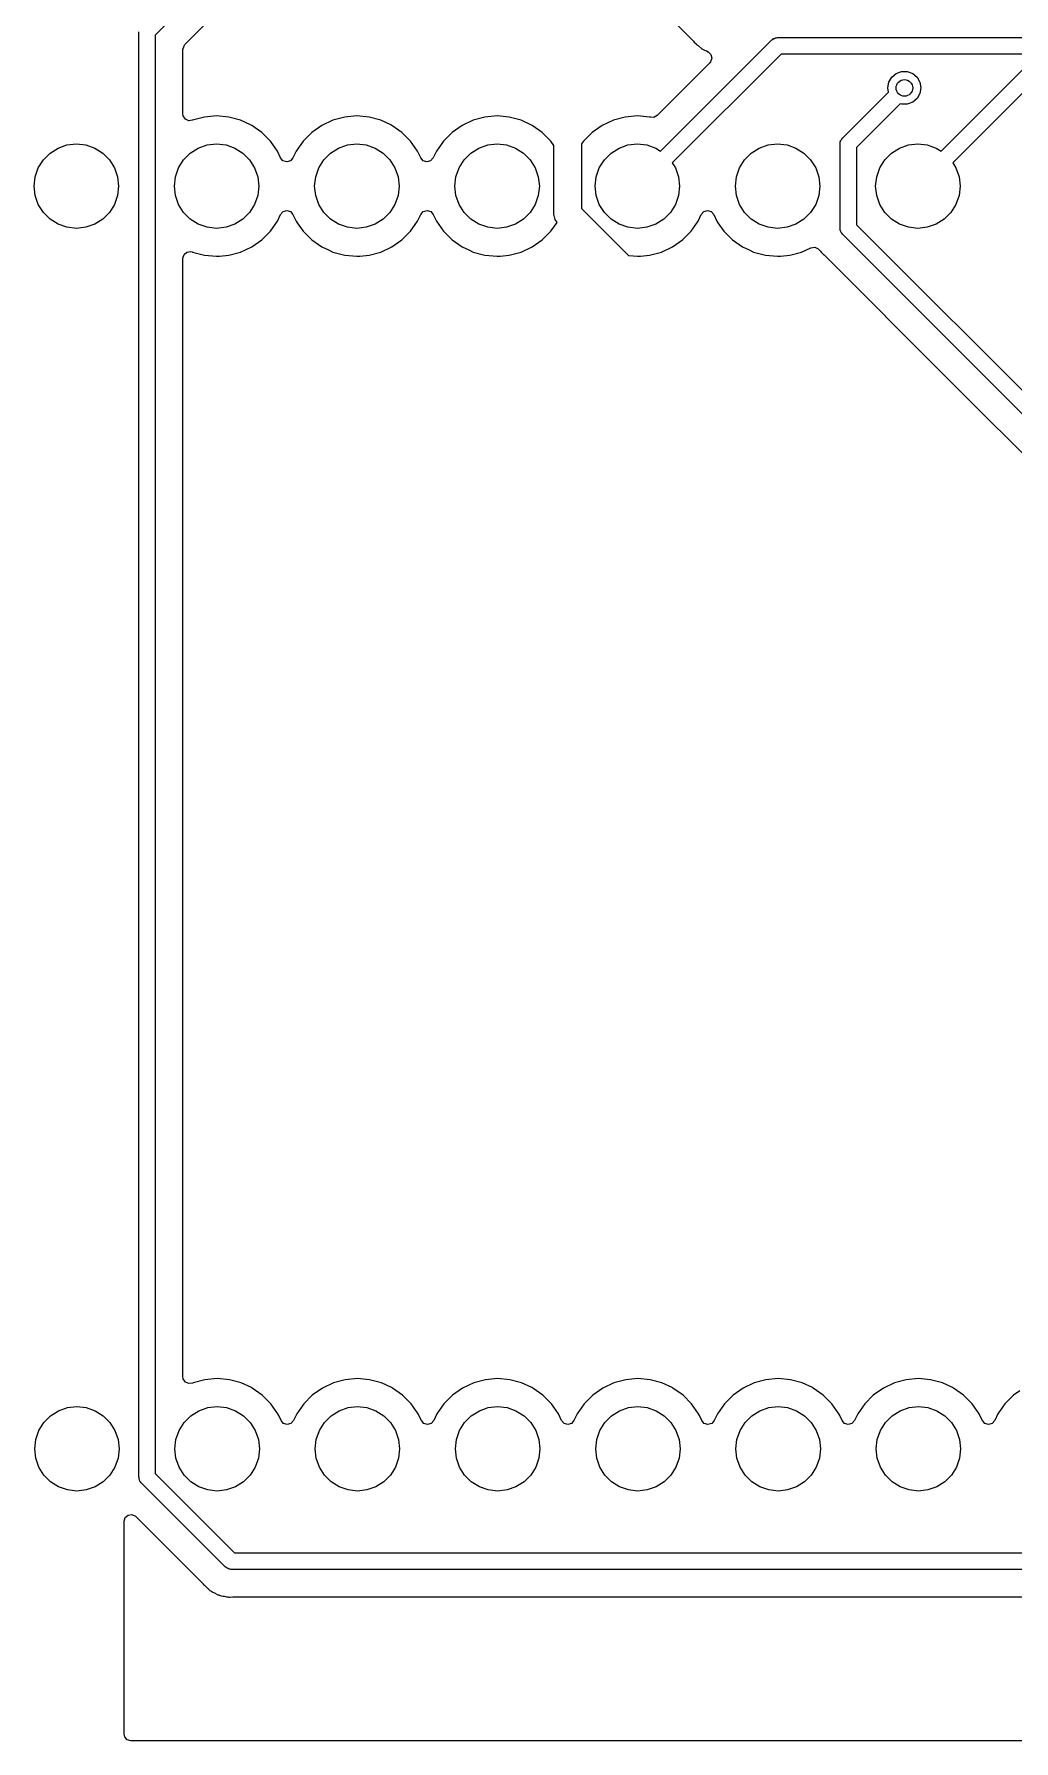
# Model space of a CAD drawing. Extents: x 3.96 to 7.44, y -5.28 to -1.66.
# Drawn here: x 4.139 to 4.838, y -5.278 to -4.062 of the extents above; entities that cross this region are included whole.
import ezdxf

# ---------------------------------------------------------------- set-up
doc = ezdxf.new("R2010")
doc.units = 0
doc.header["$MEASUREMENT"] = 0
doc.layers.add('BLACK', color=7, linetype='CONTINUOUS')

msp = doc.modelspace()

# ---------------------------------------------------------------- linework, layer by layer
at = {"layer": 'BLACK', "linetype": 'CONTINUOUS'}
for p, q in [((4.47705, -3.8113), (4.22591, -4.06245)), ((4.24704, -4.06918), (4.48387, -3.83235)), ((4.58941, -4.04651), (4.60911, -4.06621)), ((4.21409, -5.09), (4.21409, -4.06)), ((4.22591, -4.06245), (4.22591, -5.08755)), ((4.24561, -4.07263), (4.24639, -4.06999)), ((4.24561, -4.11855), (4.24561, -4.07263)), ((4.24639, -4.06999), (4.24704, -4.06918)), ((4.58618, -4.14507), (4.66543, -4.06582)), ((4.60911, -4.06621), (4.60957, -4.06674)), ((4.60957, -4.06674), (4.61013, -4.0675)), ((4.61013, -4.0675), (4.61171, -4.06882)), ((4.61171, -4.06882), (4.61187, -4.06897)), ((4.61187, -4.06897), (4.6121, -4.0692)), ((4.6121, -4.0692), (4.6121, -4.0692)), ((4.6121, -4.0692), (4.61295, -4.06988)), ((4.61295, -4.06988), (4.61311, -4.07)), ((4.61311, -4.07), (4.61542, -4.07194)), ((4.61542, -4.07194), (4.61542, -4.07194)), ((4.61542, -4.07194), (4.61566, -4.0721)), ((4.61566, -4.0721), (4.61566, -4.0721)), ((4.61566, -4.0721), (4.61591, -4.07226)), ((4.61591, -4.07226), (4.61591, -4.07226)), ((4.61591, -4.07226), (4.61615, -4.07241)), ((4.61615, -4.07241), (4.61615, -4.07241)), ((4.61615, -4.07241), (4.61752, -4.07304)), ((4.61752, -4.07304), (4.6189, -4.07368)), ((4.6189, -4.07368), (4.62005, -4.07426)), ((4.62005, -4.07426), (4.62206, -4.07614)), ((4.66543, -4.06582), (4.6661, -4.06544)), ((4.6661, -4.06544), (4.66665, -4.06489)), ((4.66665, -4.06489), (4.6674, -4.06468)), ((4.6674, -4.06468), (4.66808, -4.0643)), ((4.66808, -4.0643), (4.66886, -4.0643)), ((4.66886, -4.0643), (4.66961, -4.06409)), ((4.66961, -4.06409), (6.05, -4.06409)), ((4.62131, -4.08208), (4.58371, -4.11967)), ((4.67205, -4.07591), (4.59454, -4.15342)), ((4.62186, -4.08142), (4.62131, -4.08208)), ((4.62274, -4.07881), (4.62186, -4.08142)), ((4.62206, -4.07614), (4.62274, -4.07881)), ((6.04755, -4.07591), (4.67205, -4.07591)), ((4.78618, -4.14507), (4.84543, -4.08582)), ((4.74819, -4.1), (4.7489, -4.09596)), ((4.7489, -4.09596), (4.75095, -4.09241)), ((4.75095, -4.09241), (4.75409, -4.08977)), ((4.75409, -4.08977), (4.75795, -4.08837)), ((4.75795, -4.08837), (4.76205, -4.08837)), ((4.76205, -4.08837), (4.76591, -4.08977)), ((4.76591, -4.08977), (4.76905, -4.09241)), ((4.76905, -4.09241), (4.7711, -4.09596)), ((4.7711, -4.09596), (4.77181, -4.1)), ((4.85205, -4.09591), (4.79454, -4.15342)), ((4.71582, -4.13582), (4.74871, -4.10294)), ((4.75705, -4.1113), (4.72591, -4.14245)), ((4.74871, -4.10294), (4.74819, -4.1)), ((4.75795, -4.11163), (4.75705, -4.1113)), ((4.76205, -4.11163), (4.75795, -4.11163)), ((4.76591, -4.11023), (4.76205, -4.11163)), ((4.76905, -4.10759), (4.76591, -4.11023)), ((4.7711, -4.10404), (4.76905, -4.10759)), ((4.77181, -4.1), (4.7711, -4.10404)), ((4.24582, -4.11997), (4.24561, -4.11855)), ((4.24732, -4.12227), (4.24582, -4.11997)), ((4.24984, -4.12339), (4.24732, -4.12227)), ((4.25228, -4.12302), (4.24984, -4.12339)), ((4.2523, -4.12308), (4.25228, -4.12302)), ((4.2525, -4.123), (4.2523, -4.12308)), ((4.26092, -4.12075), (4.2525, -4.123)), ((4.26961, -4.11999), (4.26092, -4.12075)), ((4.26092, -4.12075), (4.26092, -4.12075)), ((4.27829, -4.12075), (4.26961, -4.11999)), ((4.26961, -4.11999), (4.26961, -4.11999)), ((4.28671, -4.123), (4.27829, -4.12075)), ((4.27829, -4.12075), (4.27829, -4.12075)), ((4.29376, -4.12629), (4.28671, -4.123)), ((4.28671, -4.123), (4.28671, -4.123)), ((4.3525, -4.123), (4.3446, -4.12669)), ((4.36092, -4.12075), (4.3525, -4.123)), ((4.3525, -4.123), (4.3525, -4.123)), ((4.36961, -4.11999), (4.36092, -4.12075)), ((4.36092, -4.12075), (4.36092, -4.12075)), ((4.37829, -4.12075), (4.36961, -4.11999)), ((4.36961, -4.11999), (4.36961, -4.11999)), ((4.38671, -4.123), (4.37829, -4.12075)), ((4.37829, -4.12075), (4.37829, -4.12075)), ((4.39376, -4.12629), (4.38671, -4.123)), ((4.38671, -4.123), (4.38671, -4.123)), ((4.4525, -4.123), (4.4446, -4.12669)), ((4.46092, -4.12075), (4.4525, -4.123)), ((4.4525, -4.123), (4.4525, -4.123)), ((4.46961, -4.11999), (4.46092, -4.12075)), ((4.46092, -4.12075), (4.46092, -4.12075)), ((4.47829, -4.12075), (4.46961, -4.11999)), ((4.46961, -4.11999), (4.46961, -4.11999)), ((4.48671, -4.123), (4.47829, -4.12075)), ((4.47829, -4.12075), (4.47829, -4.12075)), ((4.49376, -4.12629), (4.48671, -4.123)), ((4.48671, -4.123), (4.48671, -4.123)), ((4.5525, -4.123), (4.5446, -4.12669)), ((4.56092, -4.12075), (4.5525, -4.123)), ((4.5525, -4.123), (4.5525, -4.123)), ((4.56961, -4.11999), (4.56092, -4.12075)), ((4.56092, -4.12075), (4.56092, -4.12075)), ((4.57829, -4.12075), (4.56961, -4.11999)), ((4.56961, -4.11999), (4.56961, -4.11999)), ((4.579, -4.12094), (4.57829, -4.12075)), ((4.57829, -4.12075), (4.57829, -4.12075)), ((4.5813, -4.12099), (4.579, -4.12094)), ((4.58371, -4.11967), (4.5813, -4.12099)), ((4.29461, -4.12669), (4.29376, -4.12629)), ((4.30175, -4.13169), (4.29461, -4.12669)), ((4.30792, -4.13785), (4.30175, -4.13169)), ((4.33746, -4.13169), (4.33129, -4.13785)), ((4.3446, -4.12669), (4.33746, -4.13169)), ((4.3446, -4.12669), (4.3446, -4.12669)), ((4.39461, -4.12669), (4.39376, -4.12629)), ((4.40175, -4.13169), (4.39461, -4.12669)), ((4.40792, -4.13785), (4.40175, -4.13169)), ((4.43746, -4.13169), (4.43129, -4.13785)), ((4.4446, -4.12669), (4.43746, -4.13169)), ((4.4446, -4.12669), (4.4446, -4.12669)), ((4.49461, -4.12669), (4.49376, -4.12629)), ((4.50175, -4.13169), (4.49461, -4.12669)), ((4.50792, -4.13785), (4.50175, -4.13169)), ((4.53746, -4.13169), (4.53129, -4.13785)), ((4.5446, -4.12669), (4.53746, -4.13169)), ((4.5446, -4.12669), (4.5446, -4.12669)), ((4.71544, -4.1365), (4.71582, -4.13582)), ((4.14606, -4.15122), (4.15083, -4.14645)), ((4.15083, -4.14645), (4.15654, -4.14286)), ((4.15654, -4.14286), (4.1629, -4.14064)), ((4.1629, -4.14064), (4.16961, -4.13988)), ((4.16961, -4.13988), (4.17631, -4.14064)), ((4.17631, -4.14064), (4.18267, -4.14286)), ((4.18267, -4.14286), (4.18838, -4.14645)), ((4.18838, -4.14645), (4.19315, -4.15122)), ((4.24606, -4.15122), (4.25083, -4.14645)), ((4.25083, -4.14645), (4.25654, -4.14286)), ((4.25654, -4.14286), (4.2629, -4.14064)), ((4.2629, -4.14064), (4.26961, -4.13988)), ((4.26961, -4.13988), (4.27631, -4.14064)), ((4.27631, -4.14064), (4.28267, -4.14286)), ((4.28267, -4.14286), (4.28838, -4.14645)), ((4.28838, -4.14645), (4.29315, -4.15122)), ((4.31292, -4.14499), (4.30792, -4.13785)), ((4.31518, -4.14985), (4.31292, -4.14499)), ((4.32629, -4.14499), (4.32403, -4.14985)), ((4.33129, -4.13785), (4.32629, -4.14499)), ((4.34606, -4.15122), (4.35083, -4.14645)), ((4.35083, -4.14645), (4.35654, -4.14286)), ((4.35654, -4.14286), (4.3629, -4.14064)), ((4.3629, -4.14064), (4.36961, -4.13988)), ((4.36961, -4.13988), (4.37631, -4.14064)), ((4.37631, -4.14064), (4.38267, -4.14286)), ((4.38267, -4.14286), (4.38838, -4.14645)), ((4.38838, -4.14645), (4.39315, -4.15122)), ((4.41292, -4.14499), (4.40792, -4.13785)), ((4.41406, -4.14743), (4.41292, -4.14499)), ((4.41518, -4.14985), (4.41406, -4.14743)), ((4.42629, -4.14499), (4.42403, -4.14985)), ((4.43129, -4.13785), (4.42629, -4.14499)), ((4.42629, -4.14499), (4.42629, -4.14499)), ((4.44606, -4.15122), (4.45083, -4.14645)), ((4.45083, -4.14645), (4.45654, -4.14286)), ((4.45654, -4.14286), (4.4629, -4.14064)), ((4.4629, -4.14064), (4.46961, -4.13988)), ((4.46961, -4.13988), (4.47631, -4.14064)), ((4.47631, -4.14064), (4.48267, -4.14286)), ((4.48267, -4.14286), (4.48838, -4.14645)), ((4.48838, -4.14645), (4.49315, -4.15122)), ((4.51016, -4.14105), (4.50792, -4.13785)), ((4.51016, -4.19), (4.51016, -4.14105)), ((4.53129, -4.13785), (4.52984, -4.13993)), ((4.52984, -4.13993), (4.52984, -4.18592)), ((4.54606, -4.15122), (4.55083, -4.14645)), ((4.55083, -4.14645), (4.55654, -4.14286)), ((4.55654, -4.14286), (4.5629, -4.14064)), ((4.5629, -4.14064), (4.56961, -4.13988)), ((4.56961, -4.13988), (4.57631, -4.14064)), ((4.57631, -4.14064), (4.58267, -4.14286)), ((4.58267, -4.14286), (4.58618, -4.14507)), ((4.64606, -4.15122), (4.65083, -4.14645)), ((4.65083, -4.14645), (4.65654, -4.14286)), ((4.65654, -4.14286), (4.6629, -4.14064)), ((4.6629, -4.14064), (4.66961, -4.13988)), ((4.66961, -4.13988), (4.67631, -4.14064)), ((4.67631, -4.14064), (4.68267, -4.14286)), ((4.68267, -4.14286), (4.68838, -4.14645)), ((4.68838, -4.14645), (4.69315, -4.15122)), ((4.71409, -4.14), (4.7143, -4.13925)), ((4.71409, -4.2), (4.71409, -4.14)), ((4.7143, -4.13847), (4.71468, -4.1378)), ((4.7143, -4.13925), (4.7143, -4.13847)), ((4.71468, -4.1378), (4.71489, -4.13705)), ((4.71489, -4.13705), (4.71544, -4.1365)), ((4.72591, -4.14245), (4.72591, -4.19755)), ((4.74606, -4.15122), (4.75083, -4.14645)), ((4.75083, -4.14645), (4.75654, -4.14286)), ((4.75654, -4.14286), (4.7629, -4.14064)), ((4.7629, -4.14064), (4.76961, -4.13988)), ((4.76961, -4.13988), (4.77631, -4.14064)), ((4.77631, -4.14064), (4.78267, -4.14286)), ((4.78267, -4.14286), (4.78618, -4.14507)), ((4.14024, -4.1633), (4.14247, -4.15693)), ((4.14247, -4.15693), (4.14606, -4.15122)), ((4.19315, -4.15122), (4.19674, -4.15693)), ((4.19674, -4.15693), (4.19897, -4.1633)), ((4.24024, -4.1633), (4.24247, -4.15693)), ((4.24247, -4.15693), (4.24606, -4.15122)), ((4.29315, -4.15122), (4.29674, -4.15693)), ((4.29674, -4.15693), (4.29897, -4.1633)), ((4.31693, -4.15187), (4.31518, -4.14985)), ((4.31957, -4.15266), (4.31693, -4.15187)), ((4.32221, -4.15191), (4.31957, -4.15266)), ((4.32403, -4.14985), (4.32221, -4.15191)), ((4.34024, -4.1633), (4.34247, -4.15693)), ((4.34247, -4.15693), (4.34606, -4.15122)), ((4.39315, -4.15122), (4.39674, -4.15693)), ((4.39674, -4.15693), (4.39897, -4.1633)), ((4.41693, -4.15187), (4.41518, -4.14985)), ((4.41957, -4.15266), (4.41693, -4.15187)), ((4.42221, -4.15191), (4.41957, -4.15266)), ((4.42403, -4.14985), (4.42221, -4.15191)), ((4.44024, -4.1633), (4.44247, -4.15693)), ((4.44247, -4.15693), (4.44606, -4.15122)), ((4.49315, -4.15122), (4.49674, -4.15693)), ((4.49674, -4.15693), (4.49897, -4.1633)), ((4.54024, -4.1633), (4.54247, -4.15693)), ((4.54247, -4.15693), (4.54606, -4.15122)), ((4.59454, -4.15342), (4.59674, -4.15693)), ((4.59674, -4.15693), (4.59897, -4.1633)), ((4.64024, -4.1633), (4.64247, -4.15693)), ((4.64247, -4.15693), (4.64606, -4.15122)), ((4.69315, -4.15122), (4.69674, -4.15693)), ((4.69674, -4.15693), (4.69897, -4.1633)), ((4.74024, -4.1633), (4.74247, -4.15693)), ((4.74247, -4.15693), (4.74606, -4.15122)), ((4.79454, -4.15342), (4.79674, -4.15693)), ((4.79674, -4.15693), (4.79897, -4.1633)), ((4.13949, -4.17), (4.14024, -4.1633)), ((4.14024, -4.1767), (4.13949, -4.17)), ((4.19897, -4.1633), (4.19972, -4.17)), ((4.19972, -4.17), (4.19897, -4.1767)), ((4.23949, -4.17), (4.24024, -4.1633)), ((4.24024, -4.1767), (4.23949, -4.17)), ((4.29897, -4.1633), (4.29972, -4.17)), ((4.29972, -4.17), (4.29897, -4.1767)), ((4.33949, -4.17), (4.34024, -4.1633)), ((4.34024, -4.1767), (4.33949, -4.17)), ((4.39897, -4.1633), (4.39972, -4.17)), ((4.39972, -4.17), (4.39897, -4.1767)), ((4.43949, -4.17), (4.44024, -4.1633)), ((4.44024, -4.1767), (4.43949, -4.17)), ((4.49897, -4.1633), (4.49972, -4.17)), ((4.49972, -4.17), (4.49897, -4.1767)), ((4.53949, -4.17), (4.54024, -4.1633)), ((4.54024, -4.1767), (4.53949, -4.17)), ((4.59897, -4.1633), (4.59972, -4.17)), ((4.59972, -4.17), (4.59897, -4.1767)), ((4.63949, -4.17), (4.64024, -4.1633)), ((4.64024, -4.1767), (4.63949, -4.17)), ((4.69897, -4.1633), (4.69972, -4.17)), ((4.69972, -4.17), (4.69897, -4.1767)), ((4.73949, -4.17), (4.74024, -4.1633)), ((4.74024, -4.1767), (4.73949, -4.17)), ((4.79897, -4.1633), (4.79972, -4.17)), ((4.79972, -4.17), (4.79897, -4.1767)), ((4.14247, -4.18307), (4.14024, -4.1767)), ((4.14606, -4.18878), (4.14247, -4.18307)), ((4.19674, -4.18307), (4.19315, -4.18878)), ((4.19897, -4.1767), (4.19674, -4.18307)), ((4.24247, -4.18307), (4.24024, -4.1767)), ((4.24606, -4.18878), (4.24247, -4.18307)), ((4.29674, -4.18307), (4.29315, -4.18878)), ((4.29897, -4.1767), (4.29674, -4.18307)), ((4.34247, -4.18307), (4.34024, -4.1767)), ((4.34606, -4.18878), (4.34247, -4.18307)), ((4.39674, -4.18307), (4.39315, -4.18878)), ((4.39897, -4.1767), (4.39674, -4.18307)), ((4.44247, -4.18307), (4.44024, -4.1767)), ((4.44606, -4.18878), (4.44247, -4.18307)), ((4.49674, -4.18307), (4.49315, -4.18878)), ((4.49897, -4.1767), (4.49674, -4.18307)), ((4.54247, -4.18307), (4.54024, -4.1767)), ((4.54606, -4.18878), (4.54247, -4.18307)), ((4.59674, -4.18307), (4.59315, -4.18878)), ((4.59897, -4.1767), (4.59674, -4.18307)), ((4.64247, -4.18307), (4.64024, -4.1767)), ((4.64606, -4.18878), (4.64247, -4.18307)), ((4.69674, -4.18307), (4.69315, -4.18878)), ((4.69897, -4.1767), (4.69674, -4.18307)), ((4.74247, -4.18307), (4.74024, -4.1767)), ((4.74606, -4.18878), (4.74247, -4.18307)), ((4.79674, -4.18307), (4.79315, -4.18878)), ((4.79897, -4.1767), (4.79674, -4.18307)), ((4.15083, -4.19355), (4.14606, -4.18878)), ((4.15654, -4.19714), (4.15083, -4.19355)), ((4.18838, -4.19355), (4.18267, -4.19714)), ((4.19315, -4.18878), (4.18838, -4.19355)), ((4.25083, -4.19355), (4.24606, -4.18878)), ((4.25654, -4.19714), (4.25083, -4.19355)), ((4.28838, -4.19355), (4.28267, -4.19714)), ((4.29315, -4.18878), (4.28838, -4.19355)), ((4.30792, -4.20215), (4.31292, -4.19501)), ((4.31292, -4.19501), (4.31518, -4.19015)), ((4.31518, -4.19015), (4.317, -4.18809)), ((4.317, -4.18809), (4.31964, -4.18734)), ((4.31964, -4.18734), (4.32228, -4.18813)), ((4.32228, -4.18813), (4.32403, -4.19015)), ((4.32403, -4.19015), (4.32629, -4.19501)), ((4.32629, -4.19501), (4.32709, -4.19614)), ((4.32709, -4.19614), (4.33129, -4.20215)), ((4.35083, -4.19355), (4.34606, -4.18878)), ((4.35654, -4.19714), (4.35083, -4.19355)), ((4.38838, -4.19355), (4.38267, -4.19714)), ((4.39315, -4.18878), (4.38838, -4.19355)), ((4.40792, -4.20215), (4.41292, -4.19501)), ((4.41292, -4.19501), (4.41518, -4.19015)), ((4.41518, -4.19015), (4.417, -4.18809)), ((4.417, -4.18809), (4.41965, -4.18734)), ((4.41965, -4.18734), (4.42228, -4.18813)), ((4.42228, -4.18813), (4.42403, -4.19015)), ((4.42403, -4.19015), (4.42629, -4.19501)), ((4.42629, -4.19501), (4.43129, -4.20215)), ((4.45083, -4.19355), (4.44606, -4.18878)), ((4.45654, -4.19714), (4.45083, -4.19355)), ((4.48838, -4.19355), (4.48267, -4.19714)), ((4.49315, -4.18878), (4.48838, -4.19355)), ((4.50792, -4.20215), (4.51231, -4.19587)), ((4.51091, -4.19377), (4.51016, -4.19)), ((4.51016, -4.19), (4.51016, -4.19)), ((4.51231, -4.19587), (4.51091, -4.19377)), ((4.52984, -4.18592), (4.56339, -4.21947)), ((4.55083, -4.19355), (4.54606, -4.18878)), ((4.55654, -4.19714), (4.55083, -4.19355)), ((4.58838, -4.19355), (4.58267, -4.19714)), ((4.59315, -4.18878), (4.58838, -4.19355)), ((4.60792, -4.20215), (4.61292, -4.19501)), ((4.61292, -4.19501), (4.61518, -4.19015)), ((4.61518, -4.19015), (4.617, -4.18809)), ((4.617, -4.18809), (4.61964, -4.18734)), ((4.61964, -4.18734), (4.62228, -4.18813)), ((4.62228, -4.18813), (4.62403, -4.19015)), ((4.62403, -4.19015), (4.62629, -4.19501)), ((4.62629, -4.19501), (4.62709, -4.19614)), ((4.62709, -4.19614), (4.63129, -4.20215)), ((4.65083, -4.19355), (4.64606, -4.18878)), ((4.65654, -4.19714), (4.65083, -4.19355)), ((4.68838, -4.19355), (4.68267, -4.19714)), ((4.69315, -4.18878), (4.68838, -4.19355)), ((4.75083, -4.19355), (4.74606, -4.18878)), ((4.75654, -4.19714), (4.75083, -4.19355)), ((4.78838, -4.19355), (4.78267, -4.19714)), ((4.79315, -4.18878), (4.78838, -4.19355)), ((4.1629, -4.19936), (4.15654, -4.19714)), ((4.16961, -4.20012), (4.1629, -4.19936)), ((4.17631, -4.19936), (4.16961, -4.20012)), ((4.18267, -4.19714), (4.17631, -4.19936)), ((4.2629, -4.19936), (4.25654, -4.19714)), ((4.26961, -4.20012), (4.2629, -4.19936)), ((4.27631, -4.19936), (4.26961, -4.20012)), ((4.28267, -4.19714), (4.27631, -4.19936)), ((4.29461, -4.21331), (4.30175, -4.20831)), ((4.30175, -4.20831), (4.30792, -4.20215)), ((4.33129, -4.20215), (4.33746, -4.20831)), ((4.33746, -4.20831), (4.3446, -4.21331)), ((4.3629, -4.19936), (4.35654, -4.19714)), ((4.36961, -4.20012), (4.3629, -4.19936)), ((4.37631, -4.19936), (4.36961, -4.20012)), ((4.38267, -4.19714), (4.37631, -4.19936)), ((4.39461, -4.21331), (4.40175, -4.20831)), ((4.40175, -4.20831), (4.40792, -4.20215)), ((4.43129, -4.20215), (4.43746, -4.20831)), ((4.43746, -4.20831), (4.4446, -4.21331)), ((4.4629, -4.19936), (4.45654, -4.19714)), ((4.46961, -4.20012), (4.4629, -4.19936)), ((4.47631, -4.19936), (4.46961, -4.20012)), ((4.48267, -4.19714), (4.47631, -4.19936)), ((4.49461, -4.21331), (4.50175, -4.20831)), ((4.50175, -4.20831), (4.50792, -4.20215)), ((4.5629, -4.19936), (4.55654, -4.19714)), ((4.56961, -4.20012), (4.5629, -4.19936)), ((4.57631, -4.19936), (4.56961, -4.20012)), ((4.58267, -4.19714), (4.57631, -4.19936)), ((4.59461, -4.21331), (4.60175, -4.20831)), ((4.60175, -4.20831), (4.60792, -4.20215)), ((4.63129, -4.20215), (4.63746, -4.20831)), ((4.63746, -4.20831), (4.6446, -4.21331)), ((4.6629, -4.19936), (4.65654, -4.19714)), ((4.66961, -4.20012), (4.6629, -4.19936)), ((4.67631, -4.19936), (4.66961, -4.20012)), ((4.68267, -4.19714), (4.67631, -4.19936)), ((4.7143, -4.20075), (4.71409, -4.2)), ((4.7143, -4.20153), (4.7143, -4.20075)), ((4.71468, -4.2022), (4.7143, -4.20153)), ((4.71489, -4.20295), (4.71468, -4.2022)), ((4.71544, -4.2035), (4.71489, -4.20295)), ((4.71582, -4.20418), (4.71544, -4.2035)), ((4.89378, -4.38213), (4.71582, -4.20418)), ((4.72591, -4.19755), (4.9004, -4.37205)), ((4.7629, -4.19936), (4.75654, -4.19714)), ((4.76961, -4.20012), (4.7629, -4.19936)), ((4.77631, -4.19936), (4.76961, -4.20012)), ((4.78267, -4.19714), (4.77631, -4.19936)), ((4.24561, -4.22145), (4.24639, -4.21881)), ((4.24639, -4.21881), (4.24846, -4.21701)), ((4.24846, -4.21701), (4.25119, -4.21661)), ((4.25119, -4.21661), (4.25229, -4.21694)), ((4.25229, -4.21694), (4.2523, -4.21692)), ((4.2523, -4.21692), (4.2525, -4.217)), ((4.2525, -4.217), (4.2525, -4.217)), ((4.2525, -4.217), (4.2525, -4.217)), ((4.2525, -4.217), (4.26092, -4.21925)), ((4.26092, -4.21925), (4.26672, -4.21976)), ((4.26672, -4.21976), (4.26961, -4.22001)), ((4.26961, -4.22001), (4.27178, -4.21982)), ((4.26961, -4.22001), (4.26961, -4.22001)), ((4.26961, -4.22001), (4.26961, -4.22001)), ((4.27178, -4.21982), (4.27829, -4.21925)), ((4.27829, -4.21925), (4.28671, -4.217)), ((4.28671, -4.217), (4.29461, -4.21331)), ((4.3446, -4.21331), (4.34935, -4.21553)), ((4.34935, -4.21553), (4.3525, -4.217)), ((4.3525, -4.217), (4.3525, -4.217)), ((4.3525, -4.217), (4.3525, -4.217)), ((4.3525, -4.217), (4.36092, -4.21925)), ((4.36092, -4.21925), (4.36672, -4.21976)), ((4.36672, -4.21976), (4.36961, -4.22001)), ((4.36961, -4.22001), (4.37178, -4.21982)), ((4.36961, -4.22001), (4.36961, -4.22001)), ((4.36961, -4.22001), (4.36961, -4.22001)), ((4.37178, -4.21982), (4.37829, -4.21925)), ((4.37829, -4.21925), (4.38671, -4.217)), ((4.38671, -4.217), (4.39461, -4.21331)), ((4.4446, -4.21331), (4.44935, -4.21553)), ((4.44935, -4.21553), (4.4525, -4.217)), ((4.4525, -4.217), (4.4525, -4.217)), ((4.4525, -4.217), (4.4525, -4.217)), ((4.4525, -4.217), (4.46092, -4.21925)), ((4.46092, -4.21925), (4.46672, -4.21976)), ((4.46672, -4.21976), (4.46961, -4.22001)), ((4.46961, -4.22001), (4.47178, -4.21982)), ((4.46961, -4.22001), (4.46961, -4.22001)), ((4.46961, -4.22001), (4.46961, -4.22001)), ((4.47178, -4.21982), (4.47829, -4.21925)), ((4.47829, -4.21925), (4.48671, -4.217)), ((4.48671, -4.217), (4.49461, -4.21331)), ((4.56339, -4.21947), (4.56672, -4.21976)), ((4.56672, -4.21976), (4.56961, -4.22001)), ((4.56961, -4.22001), (4.57178, -4.21982)), ((4.56961, -4.22001), (4.56961, -4.22001)), ((4.56961, -4.22001), (4.56961, -4.22001)), ((4.57178, -4.21982), (4.57829, -4.21925)), ((4.57829, -4.21925), (4.58671, -4.217)), ((4.58671, -4.217), (4.59461, -4.21331)), ((4.6446, -4.21331), (4.64935, -4.21553)), ((4.64935, -4.21553), (4.6525, -4.217)), ((4.6525, -4.217), (4.6525, -4.217)), ((4.6525, -4.217), (4.6525, -4.217)), ((4.6525, -4.217), (4.66092, -4.21925)), ((4.66092, -4.21925), (4.66672, -4.21976)), ((4.66672, -4.21976), (4.66961, -4.22001)), ((4.66961, -4.22001), (4.67178, -4.21982)), ((4.66961, -4.22001), (4.66961, -4.22001)), ((4.66961, -4.22001), (4.66961, -4.22001)), ((4.67178, -4.21982), (4.67829, -4.21925)), ((4.67829, -4.21925), (4.68671, -4.217)), ((4.68671, -4.217), (4.69335, -4.2139)), ((4.69335, -4.2139), (4.69607, -4.21349)), ((4.69607, -4.21349), (4.69858, -4.21461)), ((4.69858, -4.21461), (4.6994, -4.21559)), ((4.6994, -4.21559), (4.69941, -4.21558)), ((4.69941, -4.21558), (4.6996, -4.21582)), ((4.6996, -4.21582), (4.6996, -4.21582)), ((4.6996, -4.21582), (4.6996, -4.21582)), ((4.6996, -4.21582), (4.70019, -4.21641)), ((4.70019, -4.21641), (4.70069, -4.21699)), ((4.70069, -4.21699), (4.70118, -4.21767)), ((4.70118, -4.21767), (4.70118, -4.21767)), ((4.70118, -4.21767), (4.70118, -4.21767)), ((4.70118, -4.21767), (4.70266, -4.21889)), ((4.70266, -4.21889), (4.70283, -4.21904)), ((4.70283, -4.21904), (4.79035, -4.30657)), ((4.24561, -5.01874), (4.24561, -4.22145)), ((4.79035, -4.30657), (4.87746, -4.39368)), ((4.24582, -5.02015), (4.24561, -5.01874)), ((4.24732, -5.02245), (4.24582, -5.02015)), ((4.24984, -5.02357), (4.24732, -5.02245)), ((4.25256, -5.02316), (4.24984, -5.02357)), ((4.25289, -5.023), (4.25256, -5.02316)), ((4.26132, -5.02075), (4.25289, -5.023)), ((4.25289, -5.023), (4.25289, -5.023)), ((4.27, -5.01999), (4.26132, -5.02075)), ((4.26132, -5.02075), (4.26132, -5.02075)), ((4.27868, -5.02075), (4.27, -5.01999)), ((4.27, -5.01999), (4.27, -5.01999)), ((4.28711, -5.023), (4.27868, -5.02075)), ((4.27868, -5.02075), (4.27868, -5.02075)), ((4.29439, -5.0264), (4.28711, -5.023)), ((4.28711, -5.023), (4.28711, -5.023)), ((4.35289, -5.023), (4.34499, -5.02669)), ((4.36132, -5.02075), (4.35289, -5.023)), ((4.35289, -5.023), (4.35289, -5.023)), ((4.37, -5.01999), (4.36132, -5.02075)), ((4.36132, -5.02075), (4.36132, -5.02075)), ((4.37868, -5.02075), (4.37, -5.01999)), ((4.37, -5.01999), (4.37, -5.01999)), ((4.38711, -5.023), (4.37868, -5.02075)), ((4.37868, -5.02075), (4.37868, -5.02075)), ((4.39439, -5.0264), (4.38711, -5.023)), ((4.38711, -5.023), (4.38711, -5.023)), ((4.45289, -5.023), (4.44499, -5.02669)), ((4.46132, -5.02075), (4.45289, -5.023)), ((4.45289, -5.023), (4.45289, -5.023)), ((4.47, -5.01999), (4.46132, -5.02075)), ((4.46132, -5.02075), (4.46132, -5.02075)), ((4.47868, -5.02075), (4.47, -5.01999)), ((4.47, -5.01999), (4.47, -5.01999)), ((4.48711, -5.023), (4.47868, -5.02075)), ((4.47868, -5.02075), (4.47868, -5.02075)), ((4.49439, -5.0264), (4.48711, -5.023)), ((4.48711, -5.023), (4.48711, -5.023)), ((4.55289, -5.023), (4.54499, -5.02669)), ((4.56132, -5.02075), (4.55289, -5.023)), ((4.55289, -5.023), (4.55289, -5.023)), ((4.57, -5.01999), (4.56132, -5.02075)), ((4.56132, -5.02075), (4.56132, -5.02075)), ((4.57868, -5.02075), (4.57, -5.01999)), ((4.57, -5.01999), (4.57, -5.01999)), ((4.58711, -5.023), (4.57868, -5.02075)), ((4.57868, -5.02075), (4.57868, -5.02075)), ((4.59439, -5.0264), (4.58711, -5.023)), ((4.58711, -5.023), (4.58711, -5.023)), ((4.65289, -5.023), (4.64499, -5.02669)), ((4.66132, -5.02075), (4.65289, -5.023)), ((4.65289, -5.023), (4.65289, -5.023)), ((4.67, -5.01999), (4.66132, -5.02075)), ((4.66132, -5.02075), (4.66132, -5.02075)), ((4.67868, -5.02075), (4.67, -5.01999)), ((4.67, -5.01999), (4.67, -5.01999)), ((4.68711, -5.023), (4.67868, -5.02075)), ((4.67868, -5.02075), (4.67868, -5.02075)), ((4.69439, -5.0264), (4.68711, -5.023)), ((4.68711, -5.023), (4.68711, -5.023)), ((4.75289, -5.023), (4.74499, -5.02669)), ((4.76132, -5.02075), (4.75289, -5.023)), ((4.75289, -5.023), (4.75289, -5.023)), ((4.77, -5.01999), (4.76132, -5.02075)), ((4.76132, -5.02075), (4.76132, -5.02075)), ((4.77868, -5.02075), (4.77, -5.01999)), ((4.77, -5.01999), (4.77, -5.01999)), ((4.78711, -5.023), (4.77868, -5.02075)), ((4.77868, -5.02075), (4.77868, -5.02075)), ((4.79439, -5.0264), (4.78711, -5.023)), ((4.78711, -5.023), (4.78711, -5.023)), ((4.29501, -5.02669), (4.29439, -5.0264)), ((4.30215, -5.03169), (4.29501, -5.02669)), ((4.30831, -5.03785), (4.30215, -5.03169)), ((4.33785, -5.03169), (4.33169, -5.03785)), ((4.34499, -5.02669), (4.33785, -5.03169)), ((4.34499, -5.02669), (4.34499, -5.02669)), ((4.39501, -5.02669), (4.39439, -5.0264)), ((4.40215, -5.03169), (4.39501, -5.02669)), ((4.40831, -5.03785), (4.40215, -5.03169)), ((4.43785, -5.03169), (4.43169, -5.03785)), ((4.44499, -5.02669), (4.43785, -5.03169)), ((4.44499, -5.02669), (4.44499, -5.02669)), ((4.49501, -5.02669), (4.49439, -5.0264)), ((4.50215, -5.03169), (4.49501, -5.02669)), ((4.50831, -5.03785), (4.50215, -5.03169)), ((4.53785, -5.03169), (4.53169, -5.03785)), ((4.54499, -5.02669), (4.53785, -5.03169)), ((4.54499, -5.02669), (4.54499, -5.02669)), ((4.59501, -5.02669), (4.59439, -5.0264)), ((4.60215, -5.03169), (4.59501, -5.02669)), ((4.60831, -5.03785), (4.60215, -5.03169)), ((4.63785, -5.03169), (4.63169, -5.03785)), ((4.64499, -5.02669), (4.63785, -5.03169)), ((4.64499, -5.02669), (4.64499, -5.02669)), ((4.69501, -5.02669), (4.69439, -5.0264)), ((4.70215, -5.03169), (4.69501, -5.02669)), ((4.70831, -5.03785), (4.70215, -5.03169)), ((4.73785, -5.03169), (4.73169, -5.03785)), ((4.74499, -5.02669), (4.73785, -5.03169)), ((4.74499, -5.02669), (4.74499, -5.02669)), ((4.79501, -5.02669), (4.79439, -5.0264)), ((4.80215, -5.03169), (4.79501, -5.02669)), ((4.80831, -5.03785), (4.80215, -5.03169)), ((4.83785, -5.03169), (4.83169, -5.03785)), ((4.84231, -5.02857), (4.83785, -5.03169)), ((4.83785, -5.03169), (4.83785, -5.03169)), ((4.14645, -5.05122), (4.15122, -5.04645)), ((4.15122, -5.04645), (4.15693, -5.04286)), ((4.15693, -5.04286), (4.1633, -5.04064)), ((4.1633, -5.04064), (4.17, -5.03988)), ((4.17, -5.03988), (4.1767, -5.04064)), ((4.1767, -5.04064), (4.18307, -5.04286)), ((4.18307, -5.04286), (4.18878, -5.04645)), ((4.18878, -5.04645), (4.19355, -5.05122)), ((4.24645, -5.05122), (4.25122, -5.04645)), ((4.25122, -5.04645), (4.25693, -5.04286)), ((4.25693, -5.04286), (4.2633, -5.04064)), ((4.2633, -5.04064), (4.27, -5.03988)), ((4.27, -5.03988), (4.2767, -5.04064)), ((4.2767, -5.04064), (4.28307, -5.04286)), ((4.28307, -5.04286), (4.28878, -5.04645)), ((4.28878, -5.04645), (4.29355, -5.05122)), ((4.31331, -5.04499), (4.30831, -5.03785)), ((4.31389, -5.04622), (4.31331, -5.04499)), ((4.31558, -5.04985), (4.31389, -5.04622)), ((4.32669, -5.04499), (4.32442, -5.04985)), ((4.33169, -5.03785), (4.32669, -5.04499)), ((4.32669, -5.04499), (4.32669, -5.04499)), ((4.34645, -5.05122), (4.35122, -5.04645)), ((4.35122, -5.04645), (4.35693, -5.04286)), ((4.35693, -5.04286), (4.3633, -5.04064)), ((4.3633, -5.04064), (4.37, -5.03988)), ((4.37, -5.03988), (4.3767, -5.04064)), ((4.3767, -5.04064), (4.38307, -5.04286)), ((4.38307, -5.04286), (4.38878, -5.04645)), ((4.38878, -5.04645), (4.39355, -5.05122)), ((4.41331, -5.04499), (4.40831, -5.03785)), ((4.41389, -5.04622), (4.41331, -5.04499)), ((4.41558, -5.04985), (4.41389, -5.04622)), ((4.42669, -5.04499), (4.42442, -5.04985)), ((4.43169, -5.03785), (4.42669, -5.04499)), ((4.42669, -5.04499), (4.42669, -5.04499)), ((4.44645, -5.05122), (4.45122, -5.04645)), ((4.45122, -5.04645), (4.45693, -5.04286)), ((4.45693, -5.04286), (4.4633, -5.04064)), ((4.4633, -5.04064), (4.47, -5.03988)), ((4.47, -5.03988), (4.4767, -5.04064)), ((4.4767, -5.04064), (4.48307, -5.04286)), ((4.48307, -5.04286), (4.48878, -5.04645)), ((4.48878, -5.04645), (4.49355, -5.05122)), ((4.51331, -5.04499), (4.50831, -5.03785)), ((4.51558, -5.04985), (4.51331, -5.04499)), ((4.52669, -5.04499), (4.52442, -5.04985)), ((4.53169, -5.03785), (4.52669, -5.04499)), ((4.54645, -5.05122), (4.55122, -5.04645)), ((4.55122, -5.04645), (4.55693, -5.04286)), ((4.55693, -5.04286), (4.5633, -5.04064)), ((4.5633, -5.04064), (4.57, -5.03988)), ((4.57, -5.03988), (4.5767, -5.04064)), ((4.5767, -5.04064), (4.58307, -5.04286)), ((4.58307, -5.04286), (4.58878, -5.04645)), ((4.58878, -5.04645), (4.59355, -5.05122)), ((4.61331, -5.04499), (4.60831, -5.03785)), ((4.61389, -5.04622), (4.61331, -5.04499)), ((4.61558, -5.04985), (4.61389, -5.04622)), ((4.62669, -5.04499), (4.62442, -5.04985)), ((4.63169, -5.03785), (4.62669, -5.04499)), ((4.62669, -5.04499), (4.62669, -5.04499)), ((4.64645, -5.05122), (4.65122, -5.04645)), ((4.65122, -5.04645), (4.65693, -5.04286)), ((4.65693, -5.04286), (4.6633, -5.04064)), ((4.6633, -5.04064), (4.67, -5.03988)), ((4.67, -5.03988), (4.6767, -5.04064)), ((4.6767, -5.04064), (4.68307, -5.04286)), ((4.68307, -5.04286), (4.68878, -5.04645)), ((4.68878, -5.04645), (4.69355, -5.05122)), ((4.71331, -5.04499), (4.70831, -5.03785)), ((4.71389, -5.04622), (4.71331, -5.04499)), ((4.71558, -5.04985), (4.71389, -5.04622)), ((4.72669, -5.04499), (4.72442, -5.04985)), ((4.73169, -5.03785), (4.72669, -5.04499)), ((4.72669, -5.04499), (4.72669, -5.04499)), ((4.74645, -5.05122), (4.75122, -5.04645)), ((4.75122, -5.04645), (4.75693, -5.04286)), ((4.75693, -5.04286), (4.7633, -5.04064)), ((4.7633, -5.04064), (4.77, -5.03988)), ((4.77, -5.03988), (4.7767, -5.04064)), ((4.7767, -5.04064), (4.78307, -5.04286)), ((4.78307, -5.04286), (4.78878, -5.04645)), ((4.78878, -5.04645), (4.79355, -5.05122)), ((4.81331, -5.04499), (4.80831, -5.03785)), ((4.81389, -5.04622), (4.81331, -5.04499)), ((4.81558, -5.04985), (4.81389, -5.04622)), ((4.82669, -5.04499), (4.82442, -5.04985)), ((4.83169, -5.03785), (4.82669, -5.04499)), ((4.82669, -5.04499), (4.82669, -5.04499)), ((4.14064, -5.0633), (4.14286, -5.05693)), ((4.14286, -5.05693), (4.14645, -5.05122)), ((4.19355, -5.05122), (4.19714, -5.05693)), ((4.19714, -5.05693), (4.19936, -5.0633)), ((4.24064, -5.0633), (4.24286, -5.05693)), ((4.24286, -5.05693), (4.24645, -5.05122)), ((4.29355, -5.05122), (4.29714, -5.05693)), ((4.29714, -5.05693), (4.29936, -5.0633)), ((4.31733, -5.05187), (4.31558, -5.04985)), ((4.31996, -5.05266), (4.31733, -5.05187)), ((4.32261, -5.05191), (4.31996, -5.05266)), ((4.32442, -5.04985), (4.32261, -5.05191)), ((4.34064, -5.0633), (4.34286, -5.05693)), ((4.34286, -5.05693), (4.34645, -5.05122)), ((4.39355, -5.05122), (4.39714, -5.05693)), ((4.39714, -5.05693), (4.39936, -5.0633)), ((4.41733, -5.05187), (4.41558, -5.04985)), ((4.41996, -5.05266), (4.41733, -5.05187)), ((4.42261, -5.05191), (4.41996, -5.05266)), ((4.42442, -5.04985), (4.42261, -5.05191)), ((4.44064, -5.0633), (4.44286, -5.05693)), ((4.44286, -5.05693), (4.44645, -5.05122)), ((4.49355, -5.05122), (4.49714, -5.05693)), ((4.49714, -5.05693), (4.49936, -5.0633)), ((4.51733, -5.05187), (4.51558, -5.04985)), ((4.51996, -5.05266), (4.51733, -5.05187)), ((4.52261, -5.05191), (4.51996, -5.05266)), ((4.52442, -5.04985), (4.52261, -5.05191)), ((4.54064, -5.0633), (4.54286, -5.05693)), ((4.54286, -5.05693), (4.54645, -5.05122)), ((4.59355, -5.05122), (4.59714, -5.05693)), ((4.59714, -5.05693), (4.59936, -5.0633)), ((4.61733, -5.05187), (4.61558, -5.04985)), ((4.61996, -5.05266), (4.61733, -5.05187)), ((4.62261, -5.05191), (4.61996, -5.05266)), ((4.62442, -5.04985), (4.62261, -5.05191)), ((4.64064, -5.0633), (4.64286, -5.05693)), ((4.64286, -5.05693), (4.64645, -5.05122)), ((4.69355, -5.05122), (4.69714, -5.05693)), ((4.69714, -5.05693), (4.69936, -5.0633)), ((4.71733, -5.05187), (4.71558, -5.04985)), ((4.71996, -5.05266), (4.71733, -5.05187)), ((4.72261, -5.05191), (4.71996, -5.05266)), ((4.72442, -5.04985), (4.72261, -5.05191)), ((4.74064, -5.0633), (4.74286, -5.05693)), ((4.74286, -5.05693), (4.74645, -5.05122)), ((4.79355, -5.05122), (4.79714, -5.05693)), ((4.79714, -5.05693), (4.79936, -5.0633)), ((4.81733, -5.05187), (4.81558, -5.04985)), ((4.81996, -5.05266), (4.81733, -5.05187)), ((4.82261, -5.05191), (4.81996, -5.05266)), ((4.82442, -5.04985), (4.82261, -5.05191)), ((4.13988, -5.07), (4.14064, -5.0633)), ((4.14064, -5.0767), (4.13988, -5.07)), ((4.19936, -5.0633), (4.20012, -5.07)), ((4.20012, -5.07), (4.19936, -5.0767)), ((4.23988, -5.07), (4.24064, -5.0633)), ((4.24064, -5.0767), (4.23988, -5.07)), ((4.29936, -5.0633), (4.30012, -5.07)), ((4.30012, -5.07), (4.29936, -5.0767)), ((4.33988, -5.07), (4.34064, -5.0633)), ((4.34064, -5.0767), (4.33988, -5.07)), ((4.39936, -5.0633), (4.40012, -5.07)), ((4.40012, -5.07), (4.39936, -5.0767)), ((4.43988, -5.07), (4.44064, -5.0633)), ((4.44064, -5.0767), (4.43988, -5.07)), ((4.49936, -5.0633), (4.50012, -5.07)), ((4.50012, -5.07), (4.49936, -5.0767)), ((4.53988, -5.07), (4.54064, -5.0633)), ((4.54064, -5.0767), (4.53988, -5.07)), ((4.59936, -5.0633), (4.60012, -5.07)), ((4.60012, -5.07), (4.59936, -5.0767)), ((4.63988, -5.07), (4.64064, -5.0633)), ((4.64064, -5.0767), (4.63988, -5.07)), ((4.69936, -5.0633), (4.70012, -5.07)), ((4.70012, -5.07), (4.69936, -5.0767)), ((4.73988, -5.07), (4.74064, -5.0633)), ((4.74064, -5.0767), (4.73988, -5.07)), ((4.79936, -5.0633), (4.80012, -5.07)), ((4.80012, -5.07), (4.79936, -5.0767)), ((4.14286, -5.08307), (4.14064, -5.0767)), ((4.14645, -5.08878), (4.14286, -5.08307)), ((4.19714, -5.08307), (4.19355, -5.08878)), ((4.19936, -5.0767), (4.19714, -5.08307)), ((4.24286, -5.08307), (4.24064, -5.0767)), ((4.24645, -5.08878), (4.24286, -5.08307)), ((4.29714, -5.08307), (4.29355, -5.08878)), ((4.29936, -5.0767), (4.29714, -5.08307)), ((4.34286, -5.08307), (4.34064, -5.0767)), ((4.34645, -5.08878), (4.34286, -5.08307)), ((4.39714, -5.08307), (4.39355, -5.08878)), ((4.39936, -5.0767), (4.39714, -5.08307)), ((4.44286, -5.08307), (4.44064, -5.0767)), ((4.44645, -5.08878), (4.44286, -5.08307)), ((4.49714, -5.08307), (4.49355, -5.08878)), ((4.49936, -5.0767), (4.49714, -5.08307)), ((4.54286, -5.08307), (4.54064, -5.0767)), ((4.54645, -5.08878), (4.54286, -5.08307)), ((4.59714, -5.08307), (4.59355, -5.08878)), ((4.59936, -5.0767), (4.59714, -5.08307)), ((4.64286, -5.08307), (4.64064, -5.0767)), ((4.64645, -5.08878), (4.64286, -5.08307)), ((4.69714, -5.08307), (4.69355, -5.08878)), ((4.69936, -5.0767), (4.69714, -5.08307)), ((4.74286, -5.08307), (4.74064, -5.0767)), ((4.74645, -5.08878), (4.74286, -5.08307)), ((4.79714, -5.08307), (4.79355, -5.08878)), ((4.79936, -5.0767), (4.79714, -5.08307)), ((4.15122, -5.09355), (4.14645, -5.08878)), ((4.15693, -5.09714), (4.15122, -5.09355)), ((4.18878, -5.09355), (4.18307, -5.09714)), ((4.19355, -5.08878), (4.18878, -5.09355)), ((4.2143, -5.09075), (4.21409, -5.09)), ((4.2143, -5.09153), (4.2143, -5.09075)), ((4.21468, -5.0922), (4.2143, -5.09153)), ((4.21489, -5.09295), (4.21468, -5.0922)), ((4.21544, -5.0935), (4.21489, -5.09295)), ((4.21582, -5.09418), (4.21544, -5.0935)), ((4.27582, -5.15418), (4.21582, -5.09418)), ((4.22591, -5.08755), (4.28245, -5.14409)), ((4.25122, -5.09355), (4.24645, -5.08878)), ((4.25693, -5.09714), (4.25122, -5.09355)), ((4.28878, -5.09355), (4.28307, -5.09714)), ((4.29355, -5.08878), (4.28878, -5.09355)), ((4.35122, -5.09355), (4.34645, -5.08878)), ((4.35693, -5.09714), (4.35122, -5.09355)), ((4.38878, -5.09355), (4.38307, -5.09714)), ((4.39355, -5.08878), (4.38878, -5.09355)), ((4.45122, -5.09355), (4.44645, -5.08878)), ((4.45693, -5.09714), (4.45122, -5.09355)), ((4.48878, -5.09355), (4.48307, -5.09714)), ((4.49355, -5.08878), (4.48878, -5.09355)), ((4.55122, -5.09355), (4.54645, -5.08878)), ((4.55693, -5.09714), (4.55122, -5.09355)), ((4.58878, -5.09355), (4.58307, -5.09714)), ((4.59355, -5.08878), (4.58878, -5.09355)), ((4.65122, -5.09355), (4.64645, -5.08878)), ((4.65693, -5.09714), (4.65122, -5.09355)), ((4.68878, -5.09355), (4.68307, -5.09714)), ((4.69355, -5.08878), (4.68878, -5.09355)), ((4.75122, -5.09355), (4.74645, -5.08878)), ((4.75693, -5.09714), (4.75122, -5.09355)), ((4.78878, -5.09355), (4.78307, -5.09714)), ((4.79355, -5.08878), (4.78878, -5.09355)), ((4.1633, -5.09936), (4.15693, -5.09714)), ((4.17, -5.10012), (4.1633, -5.09936)), ((4.1767, -5.09936), (4.17, -5.10012)), ((4.18307, -5.09714), (4.1767, -5.09936)), ((4.2633, -5.09936), (4.25693, -5.09714)), ((4.27, -5.10012), (4.2633, -5.09936)), ((4.2767, -5.09936), (4.27, -5.10012)), ((4.28307, -5.09714), (4.2767, -5.09936)), ((4.3633, -5.09936), (4.35693, -5.09714)), ((4.37, -5.10012), (4.3633, -5.09936)), ((4.3767, -5.09936), (4.37, -5.10012)), ((4.38307, -5.09714), (4.3767, -5.09936)), ((4.4633, -5.09936), (4.45693, -5.09714)), ((4.47, -5.10012), (4.4633, -5.09936)), ((4.4767, -5.09936), (4.47, -5.10012)), ((4.48307, -5.09714), (4.4767, -5.09936)), ((4.5633, -5.09936), (4.55693, -5.09714)), ((4.57, -5.10012), (4.5633, -5.09936)), ((4.5767, -5.09936), (4.57, -5.10012)), ((4.58307, -5.09714), (4.5767, -5.09936)), ((4.6633, -5.09936), (4.65693, -5.09714)), ((4.67, -5.10012), (4.6633, -5.09936)), ((4.6767, -5.09936), (4.67, -5.10012)), ((4.68307, -5.09714), (4.6767, -5.09936)), ((4.7633, -5.09936), (4.75693, -5.09714)), ((4.77, -5.10012), (4.7633, -5.09936)), ((4.7767, -5.09936), (4.77, -5.10012)), ((4.78307, -5.09714), (4.7767, -5.09936)), ((4.20364, -5.12165), (4.20442, -5.11901)), ((4.20442, -5.11901), (4.2065, -5.11721)), ((4.2065, -5.11721), (4.20922, -5.11681)), ((4.20922, -5.11681), (4.21172, -5.11796)), ((4.21172, -5.11796), (4.21198, -5.11819)), ((4.21198, -5.11819), (4.25951, -5.16573)), ((4.20364, -5.27329), (4.20364, -5.12165)), ((4.28245, -5.14409), (5.38755, -5.14409)), ((4.2765, -5.15456), (4.27582, -5.15418)), ((4.27705, -5.15511), (4.2765, -5.15456)), ((4.2778, -5.15532), (4.27705, -5.15511)), ((4.27847, -5.1557), (4.2778, -5.15532)), ((4.27925, -5.1557), (4.27847, -5.1557)), ((4.28, -5.15591), (4.27925, -5.1557)), ((5.39, -5.15591), (4.28, -5.15591)), ((4.25951, -5.16573), (4.25991, -5.16622)), ((4.25991, -5.16622), (4.25991, -5.16622)), ((4.25991, -5.16622), (4.26011, -5.16645)), ((4.26011, -5.16645), (4.26011, -5.16645)), ((4.26011, -5.16645), (4.26088, -5.16717)), ((4.26088, -5.16717), (4.26217, -5.16839)), ((4.26217, -5.16839), (4.26303, -5.16925)), ((4.26303, -5.16925), (4.26326, -5.16943)), ((4.26326, -5.16943), (4.26343, -5.16957)), ((4.26343, -5.16957), (4.26459, -5.17066)), ((4.26459, -5.17066), (4.26483, -5.17088)), ((4.26483, -5.17088), (4.26483, -5.17088)), ((4.26483, -5.17088), (4.26556, -5.17129)), ((4.26556, -5.17129), (4.2662, -5.17171)), ((4.2662, -5.17171), (4.26686, -5.17222)), ((4.26686, -5.17222), (4.26686, -5.17222)), ((4.26686, -5.17222), (4.26686, -5.17222)), ((4.26686, -5.17222), (4.26862, -5.17298)), ((4.26862, -5.17298), (4.26882, -5.17308)), ((4.26882, -5.17308), (4.2705, -5.174)), ((4.2705, -5.174), (4.27112, -5.17416)), ((4.27112, -5.17416), (4.27131, -5.17421)), ((4.27131, -5.17421), (4.27203, -5.17446)), ((4.27203, -5.17446), (4.2728, -5.17479)), ((4.2728, -5.17479), (4.27433, -5.17503)), ((4.27433, -5.17503), (4.27469, -5.17509)), ((4.27469, -5.17509), (4.27491, -5.17513)), ((4.27491, -5.17513), (4.27676, -5.17561)), ((4.27676, -5.17561), (4.2776, -5.17561)), ((4.2776, -5.17561), (4.27836, -5.17567)), ((4.27836, -5.17567), (4.27919, -5.1758)), ((4.27919, -5.1758), (4.28109, -5.17562)), ((4.28109, -5.17562), (4.28132, -5.17561)), ((4.28132, -5.17561), (5.38663, -5.17561)), ((4.20408, -5.27532), (4.20364, -5.27329)), ((4.20588, -5.27739), (4.20408, -5.27532)), ((4.20852, -5.27817), (4.20588, -5.27739)), ((6.43148, -5.27817), (4.20852, -5.27817))]:
    msp.add_line(p, q, dxfattribs=at)
at = {"layer": 'BLACK'}
msp.add_circle((4.76, -4.1), 0.00591, dxfattribs=at)

doc.saveas('drawing.dxf')
